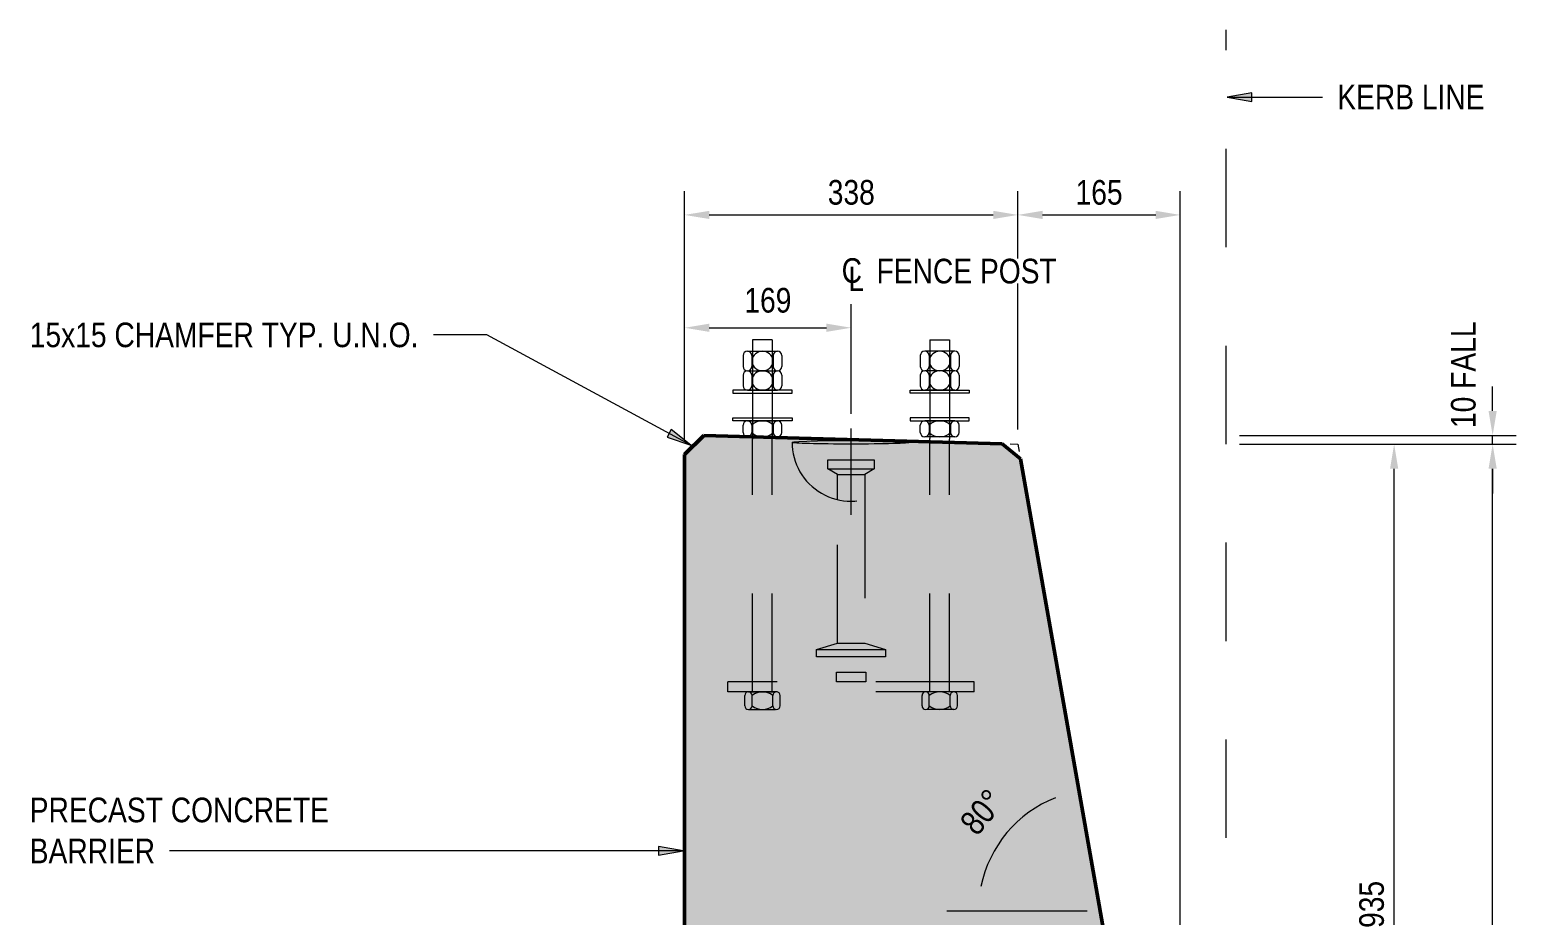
# Model space of a CAD drawing. Header units: metres. Extents: x 0.23 to 8.48, y 1.71 to 4.37.
# Drawn here: x 6.526 to 8.036, y 2.81 to 3.71 of the extents above; entities that cross this region are included whole.
import ezdxf

# ---------------------------------------------------------------- set-up
doc = ezdxf.new("R2010")
doc.units = ezdxf.units.M
doc.linetypes.add('JacobsDash', pattern=[0.0045000000000000005, 0.003, -0.0015])
doc.layers.get('Defpoints').update_dxf_attribs({"color": 41})
for name, color, linetype, lineweight in [('D-BDGE', 7, 'Continuous', 13), ('D-BDGE-LINE', 7, 'Continuous', 9), ('D-ENHA-GEN-LINE', 7, 'Continuous', 9), ('D-ENHA-TEXT', 7, 'Continuous', 9), ('D-ENHA-TEXT-DIMS', 7, 'Continuous', 9)]:
    doc.layers.add(name, color=color, linetype=linetype, lineweight=lineweight)
doc.styles.add('Arial Narrow_2', font='ARIALN.TTF', dxfattribs={"height": 0.025})
doc.styles.add('Arial Narrow_3', font='ARIALN.TTF', dxfattribs={"height": 0.0025})
doc.dimstyles.new('Dimension_Angle_T___º__', dxfattribs={"dimscale": 0.3048, "dimtxt": 0.02558577434045649, "dimasz": 0.08202099737532807, "dimexe": 0.07874015748031493, "dimexo": 0.05249343832020996, "dimgap": 0.06561679790026247, "dimtad": 1, "dimdec": 3, "dimlfac": 1000, "dimrnd": 0.001, "dimzin": 0, "dimdsep": 46, "dimtxsty": 'Arial Narrow_2', "dimsah": 1, "dimcen": 0.09, "dimadec": 0, "dimazin": 0, "dimtfac": 1, "dimtdec": 4, "dimtix": 1, "dimtmove": 0, "dimatfit": 3, "dimfxl": 1, "dimtvp": 1, "dimtolj": 1, "dimtzin": 0, "dimlwd": 18, "dimlwe": 18, "dimarcsym": 2})
doc.dimstyles.new('Dimension_Standard_O__mm_', dxfattribs={"dimscale": 0.3048, "dimtxt": 0.02558577434045649, "dimasz": 0.08202099737532807, "dimexe": 0.07874015748031493, "dimexo": 0.04921259842519685, "dimgap": 0.04921259842519685, "dimtad": 1, "dimdec": 0, "dimlfac": 1000, "dimzin": 0, "dimdsep": 46, "dimtxsty": 'Arial Narrow_2', "dimsah": 1, "dimcen": 0.09, "dimaunit": 1, "dimadec": 4, "dimazin": 0, "dimtfac": 1, "dimtdec": 4, "dimtix": 1, "dimtmove": 0, "dimatfit": 3, "dimfxl": 1, "dimtvp": 1, "dimtfill": 1, "dimtolj": 1, "dimtzin": 0, "dimlwd": 18, "dimlwe": 18, "dimarcsym": 2})
doc.dimstyles.new('Dimension_Standard_O__mm__1', dxfattribs={"dimscale": 0.3048, "dimtxt": 0.02558577434045649, "dimasz": 0.08202099737532807, "dimexe": 0.07874015748031493, "dimexo": 0.04921259842519685, "dimgap": 0.04921259842519685, "dimtad": 1, "dimdec": 0, "dimlfac": 1000, "dimzin": 0, "dimdsep": 46, "dimtxsty": 'Arial Narrow_2', "dimsah": 1, "dimcen": 0.09, "dimaunit": 1, "dimadec": 4, "dimazin": 0, "dimtfac": 1, "dimtdec": 4, "dimtix": 1, "dimtmove": 2, "dimatfit": 3, "dimfxl": 1, "dimtvp": 1, "dimtfill": 1, "dimtolj": 1, "dimtzin": 0, "dimlwd": 18, "dimlwe": 18, "dimarcsym": 2})
doc.dimstyles.new('Dimension_Standard_T__mm_', dxfattribs={"dimscale": 0.3048, "dimtxt": 0.02558577434045649, "dimasz": 0.08202099737532807, "dimexe": 0.07874015748031493, "dimexo": 0.04921259842519685, "dimgap": 0.03280839895013123, "dimtad": 1, "dimdec": 0, "dimlfac": 1000, "dimzin": 0, "dimdsep": 46, "dimtxsty": 'Arial Narrow_2', "dimsah": 1, "dimcen": 0.09, "dimaunit": 1, "dimadec": 4, "dimazin": 0, "dimtfac": 1, "dimtdec": 4, "dimtix": 1, "dimtmove": 0, "dimatfit": 3, "dimfxl": 1, "dimtvp": 1, "dimtolj": 1, "dimtzin": 0, "dimlwd": 18, "dimlwe": 18, "dimarcsym": 2})

# ---------------------------------------------------------------- blocks, each defined once
blk = doc.blocks.new('DIMBLOCK9-DRG-2871113 -  PRECAST BARRIER_MPB-02-B_CONCRETE SECTION')
at = {"layer": 'D-ENHA-TEXT-DIMS', "color": 0, "lineweight": 18, "transparency": 16777216}
for p, q in [((7.754601435831873, 3.289007250860306), (7.935723617261425, 3.289007250860306)), ((7.911723617261425, 2.379025894975971), (7.911723617261425, 3.264007250860306)), ((7.709616447967324, 2.354025894975971), (7.935723617261425, 2.354025894975971))]:
    blk.add_line(p, q, dxfattribs=at)
at = {"layer": 'D-ENHA-TEXT-DIMS', "color": 0, "transparency": 16777216}
for points in [[(7.907556950594759, 3.264007250860306), (7.915890283928092, 3.264007250860306), (7.911723617261425, 3.289007250860306)], [(7.907556950594759, 2.379025894975971), (7.915890283928092, 2.379025894975971), (7.911723617261425, 2.354025894975971)]]:
    blk.add_solid(points, dxfattribs=at)
at = {"layer": 'Defpoints', "color": 0, "transparency": 16777216}
for p in [(7.739601435831873, 3.289007250860306), (7.911723617261425, 3.289007250860306), (7.694616447967324, 2.354025894975971)]:
    blk.add_point(p, dxfattribs=at)
at = {"layer": 'D-ENHA-TEXT-DIMS', "color": 0, "lineweight": 18, "transparency": 16777216, "insert": (7.888959292568382, 2.821516572918136), "char_height": 0.025, "width": 0.0570197256730173, "attachment_point": 5, "rotation": 90, "style": 'Arial Narrow_2'}
blk.add_mtext('\\A1;935', dxfattribs=at)
blk = doc.blocks.new('DIMBLOCK10-DRG-2871113 -  PRECAST BARRIER_MPB-02-B_CONCRETE SECTION')
at = {"layer": 'D-ENHA-TEXT-DIMS', "color": 0, "lineweight": 18, "transparency": 16777216}
for p, q in [((7.191418050170508, 3.293369551465262), (7.191418050170508, 3.545809688691526)), ((7.529737850172884, 3.304007250860304), (7.529737850172884, 3.545809688691526)), ((7.216418050170509, 3.521809688691526), (7.504737850172884, 3.521809688691526))]:
    blk.add_line(p, q, dxfattribs=at)
at = {"layer": 'D-ENHA-TEXT-DIMS', "color": 0, "transparency": 16777216}
for points in [[(7.216418050170509, 3.525976355358193), (7.216418050170509, 3.517643022024859), (7.191418050170508, 3.521809688691526)], [(7.504737850172884, 3.525976355358193), (7.504737850172884, 3.517643022024859), (7.529737850172884, 3.521809688691526)]]:
    blk.add_solid(points, dxfattribs=at)
at = {"layer": 'Defpoints', "color": 0, "transparency": 16777216}
for p in [(7.529737850172884, 3.521809688691526), (7.191418050170508, 3.278369551465262), (7.529737850172884, 3.289007250860304)]:
    blk.add_point(p, dxfattribs=at)
at = {"layer": 'D-ENHA-TEXT-DIMS', "color": 0, "lineweight": 18, "transparency": 16777216, "insert": (7.360577950171696, 3.544574013384568), "char_height": 0.025, "width": 0.0570197256730173, "attachment_point": 5, "style": 'Arial Narrow_2'}
blk.add_mtext('\\A1;338', dxfattribs=at)
blk = doc.blocks.new('DIMBLOCK11-DRG-2871113 -  PRECAST BARRIER_MPB-02-B_CONCRETE SECTION')
at = {"layer": 'D-ENHA-TEXT-DIMS', "color": 0, "lineweight": 18, "transparency": 16777216}
for p, q in [((7.529737850172884, 3.304007250860304), (7.529737850172884, 3.545809688691526)), ((7.694619735427945, 2.400100323138305), (7.694619735427945, 3.545809688691526)), ((7.554737850172884, 3.521809688691526), (7.669619735427944, 3.521809688691526))]:
    blk.add_line(p, q, dxfattribs=at)
at = {"layer": 'D-ENHA-TEXT-DIMS', "color": 0, "transparency": 16777216}
for points in [[(7.554737850172884, 3.525976355358193), (7.554737850172884, 3.517643022024859), (7.529737850172884, 3.521809688691526)], [(7.669619735427944, 3.525976355358193), (7.669619735427944, 3.517643022024859), (7.694619735427945, 3.521809688691526)]]:
    blk.add_solid(points, dxfattribs=at)
at = {"layer": 'Defpoints', "color": 0, "transparency": 16777216}
for p in [(7.694619735427945, 3.521809688691526), (7.529737850172884, 3.289007250860304), (7.694619735427945, 2.385100323138305)]:
    blk.add_point(p, dxfattribs=at)
at = {"layer": 'D-ENHA-TEXT-DIMS', "color": 0, "lineweight": 18, "transparency": 16777216, "insert": (7.612178792800414, 3.544574013384568), "char_height": 0.025, "width": 0.0570197256730173, "attachment_point": 5, "style": 'Arial Narrow_2'}
blk.add_mtext('\\A1;165', dxfattribs=at)
blk = doc.blocks.new('DIMBLOCK12-DRG-2871113 -  PRECAST BARRIER_MPB-02-B_CONCRETE SECTION')
at = {"layer": 'D-ENHA-TEXT-DIMS', "color": 0, "lineweight": 18, "transparency": 16777216}
for p, q in [((7.754601435831873, 3.289007250860306), (8.035723617261423, 3.289007250860306)), ((8.011723617261424, 2.114007250860298), (8.011723617261424, 3.264007250860306)), ((7.756259735427941, 2.089007250860298), (8.035723617261423, 2.089007250860298))]:
    blk.add_line(p, q, dxfattribs=at)
at = {"layer": 'D-ENHA-TEXT-DIMS', "color": 0, "transparency": 16777216}
for points in [[(8.007556950594758, 3.264007250860306), (8.01589028392809, 3.264007250860306), (8.011723617261424, 3.289007250860306)], [(8.007556950594758, 2.114007250860298), (8.01589028392809, 2.114007250860298), (8.011723617261424, 2.089007250860298)]]:
    blk.add_solid(points, dxfattribs=at)
at = {"layer": 'Defpoints', "color": 0, "transparency": 16777216}
for p in [(7.739601435831873, 3.289007250860306), (8.011723617261424, 3.289007250860306), (7.741259735427941, 2.089007250860298)]:
    blk.add_point(p, dxfattribs=at)
at = {"layer": 'D-ENHA-TEXT-DIMS', "color": 0, "lineweight": 18, "transparency": 16777216, "insert": (7.98895929256838, 2.689007250860299), "char_height": 0.025, "width": 0.07602630089735642, "attachment_point": 5, "rotation": 90, "style": 'Arial Narrow_2'}
blk.add_mtext('\\A1;1200', dxfattribs=at)
blk = doc.blocks.new('DIMBLOCK14-DRG-2871113 -  PRECAST BARRIER_MPB-02-B_CONCRETE SECTION')
at = {"layer": 'D-ENHA-TEXT-DIMS', "color": 0, "lineweight": 18, "transparency": 16777216}
for p, q in [((7.586321224366106, 2.968198627736966), (7.596045522315455, 2.913049393568282)), ((7.457696304387326, 2.814909417255113), (7.513696304387325, 2.814909417255112))]:
    blk.add_line(p, q, dxfattribs=at)
blk.add_arc((7.613350248025556, 2.814909417255111), 0.1236539436382308, 111.6037169139448, 168.396283086055, dxfattribs=at)
at = {"layer": 'D-ENHA-TEXT-DIMS', "color": 0, "transparency": 16777216}
for points in [[(7.566688105945962, 2.933886198039626), (7.568957368092512, 2.925867788362223), (7.591877966051447, 2.936684779640575)], [(7.496368841195908, 2.839360150652072), (7.488078195942376, 2.840202555379345), (7.489696304387326, 2.814909417255112)]]:
    blk.add_solid(points, dxfattribs=at)
at = {"layer": 'Defpoints', "color": 0, "transparency": 16777216}
for p in [(7.583542853523435, 2.983955551785161), (7.539509233184054, 2.914095113322961), (7.441696304387325, 2.814909417255112), (7.613350248025556, 2.814909417255111)]:
    blk.add_point(p, dxfattribs=at)
at = {"layer": 'D-ENHA-TEXT-DIMS', "color": 0, "lineweight": 18, "transparency": 16777216, "insert": (7.493526902768091, 2.915453142067077), "char_height": 0.025, "width": 0.0545829852596405, "attachment_point": 5, "rotation": 50.000000000000064, "style": 'Arial Narrow_2'}
blk.add_mtext('\\A1;80°', dxfattribs=at)
blk = doc.blocks.new('DIMBLOCK15-DRG-2871113 -  PRECAST BARRIER_MPB-02-B_CONCRETE SECTION')
at = {"layer": 'D-ENHA-TEXT-DIMS', "color": 0, "lineweight": 18, "transparency": 16777216}
for p, q in [((8.011723617261424, 3.322685357926148), (8.011723617261424, 3.347685357926148)), ((7.754601435831873, 3.297685357926148), (8.035723617261423, 3.297685357926148)), ((8.011723617261424, 3.289007250860306), (8.011723617261424, 3.297685357926148)), ((7.754601435831873, 3.289007250860306), (8.035723617261423, 3.289007250860306)), ((8.011723617261424, 3.264007250860306), (8.011723617261424, 3.239007250860306))]:
    blk.add_line(p, q, dxfattribs=at)
at = {"layer": 'D-ENHA-TEXT-DIMS', "color": 0, "transparency": 16777216}
for points in [[(8.007556950594758, 3.322685357926148), (8.01589028392809, 3.322685357926148), (8.011723617261424, 3.297685357926148)], [(8.007556950594758, 3.264007250860306), (8.01589028392809, 3.264007250860306), (8.011723617261424, 3.289007250860306)]]:
    blk.add_solid(points, dxfattribs=at)
at = {"layer": 'Defpoints', "color": 0, "transparency": 16777216}
for p in [(7.739601435831873, 3.297685357926148), (8.011723617261424, 3.297685357926148), (7.739601435831873, 3.289007250860306)]:
    blk.add_point(p, dxfattribs=at)
at = {"layer": 'D-ENHA-TEXT-DIMS', "color": 0, "lineweight": 18, "transparency": 16777216, "insert": (7.969413396021285, 3.305343284707613), "char_height": 0.025, "width": 0.1296345899916462, "attachment_point": 1, "rotation": 89.99999999999991, "line_spacing_factor": 0.9746961653507233, "style": 'Arial Narrow_2', "bg_fill": 3, "box_fill_scale": 1.1, "bg_fill_color": 256, "bg_fill_true_color": 13158600, "bg_fill_transparency": 0}
blk.add_mtext('\\A1;10 FALL', dxfattribs=at)
blk = doc.blocks.new('SYM_ANO_Barrier_LiftingHook_CS - Barrier_LiftingHook-5691597-DRG-2871113 -  PRECAST BARRIER_MPB-02-B_CONCRETE SECTION')
at = {"layer": 'D-ENHA-GEN-LINE', "linetype": 'JacobsDash'}
for p, q in [((-0.003500309690159186, 0.02120277777777555), (0.003499690309840712, 0.02120277777777555)), ((-0.003500309690159186, 0.02046670935560924), (-0.003500309690159186, 0.02120277777777555)), ((0.003499690309840712, 0.02120277777777555), (0.003499690309840712, 0.02046670935560924)), ((0.003499690309840712, 0.02046670935561054), (-0.003500309690163432, 0.02046670935561054)), ((-0.001400309690159352, 0.01982467492454532), (-0.003500309690159189, 0.02046670935560924)), ((0.001399690309845143, 0.01982467492454662), (-0.001400309690159352, 0.01982467492454662)), ((-0.001400309690159352, 0.005237165916272176), (-0.001400309690159352, 0.01982467492454532)), ((0.003499690309840711, 0.02046670935560924), (0.001399690309840892, 0.01982467492454532)), ((0.001399690309840892, 0.01982467492454533), (0.001399690309840906, 0.005237149402329283)), ((-3.096901587356272e-07, 0.006784693707594565), (-3.096901587356272e-07, -0.001969845714563886)), ((-0.001400309690159352, 0.002676899408019202), (-0.001400309690159352, 0.005237165916272176)), ((0.001399690309840878, 0.005237149402329294), (0.001399690309840905, 0.002676899408019202)), ((-0.002350309690159203, 0.002128416652289006), (-0.001400309690159351, 0.002676899408019204)), ((0.002349690309838533, 0.002128416652290305), (-0.002350309690159202, 0.002128416652290305)), ((-0.002350309690159203, 0.00120277777777577), (-0.002350309690159203, 0.002128416652289006)), ((0.001399690309838654, 0.002676899408020502), (-0.001400309690157101, 0.002676899408020502)), ((0.001399690309840905, 0.002676899408019202), (0.00234969030983853, 0.002128416652290307)), ((0.002349690309840784, 0.002128416652289006), (0.002349690309841109, 0.00120277777777707)), ((0.002349690309841109, 0.00120277777777707), (-0.002350309690159202, 0.00120277777777577)), ((-0.005825960594715209, -0.0006371081662707314), (-0.006000309690159206, -0.0005972222222251211)), ((-0.005313045844078125, -0.0006746760842300627), (-0.005825960594715214, -0.0006371081662707309)), ((-0.004491374179183393, -0.0007077426652629613), (-0.005313045844077933, -0.0006746760842300689)), ((-0.003408698170548321, -0.0007343861998717282), (-0.004491374179185306, -0.0007077426652628809)), ((-0.002127939012445208, -0.0007530582626696955), (-0.003408698170564734, -0.0007343861998715137)), ((-0.0007235297717087187, -0.0007626737012388135), (-0.002127939012431997, -0.0007530582626700263)), ((0.0007229103913756694, -0.0007626737012389357), (-0.0007235297716908704, -0.0007626737012389357)), ((0.002127319632079683, -0.000753058262670262), (0.0007229103913510606, -0.000762673701239086)), ((0.003408078790218821, -0.0007343861998719226), (0.002127319632063511, -0.000753058262670626)), ((0.004490754798868225, -0.0007077426652628623), (0.00340807879022341, -0.0007343861998719016)), ((0.005312426463760563, -0.0006746760842300507), (0.004490754798870601, -0.0007077426652627585)), ((0.005825341214397408, -0.0006371081662707316), (0.005312426463760326, -0.0006746760842300611)), ((0.005999690309841106, -0.0005972222222250608), (0.005825341214397414, -0.0006371081662707314))]:
    blk.add_line(p, q, dxfattribs=at)
blk.add_arc((-3.44100176372919e-07, -0.0005971878122075771), 0.005999965590081505, 359.9996711569023, 180.0003285933472, dxfattribs=at)
for major_axis, ratio, start_param, end_param in [((0.006000000000000017, 0), 0.02776706724027967, 1.570796326794872, 3.136791718390918), ((0.005999999999999991, 0), 0.02776706724027981, 0, 1.570796326794872)]:
    blk.add_ellipse((-3.096901588845214e-07, -0.0005972222222229539), major_axis=major_axis, ratio=ratio, start_param=start_param, end_param=end_param, dxfattribs=at)
blk = doc.blocks.new('DIMBLOCK16-DRG-2871113 -  PRECAST BARRIER_MPB-02-B_CONCRETE SECTION')
at = {"layer": 'D-ENHA-TEXT-DIMS', "color": 0, "lineweight": 18, "transparency": 16777216}
for p, q in [((7.191418050170508, 3.293369551465262), (7.191418050170508, 3.431201322785551)), ((7.360418050170508, 3.319763315120353), (7.360418050170508, 3.431201322785551)), ((7.216418050170509, 3.407201322785551), (7.335418050170508, 3.407201322785551))]:
    blk.add_line(p, q, dxfattribs=at)
at = {"layer": 'D-ENHA-TEXT-DIMS', "color": 0, "transparency": 16777216}
for points in [[(7.216418050170509, 3.411367989452218), (7.216418050170509, 3.403034656118884), (7.191418050170508, 3.407201322785551)], [(7.335418050170508, 3.411367989452218), (7.335418050170508, 3.403034656118884), (7.360418050170508, 3.407201322785551)]]:
    blk.add_solid(points, dxfattribs=at)
at = {"layer": 'Defpoints', "color": 0, "transparency": 16777216}
for p in [(7.360418050170508, 3.407201322785551), (7.360418050170508, 3.304763315120353), (7.191418050170508, 3.278369551465262)]:
    blk.add_point(p, dxfattribs=at)
at = {"layer": 'D-ENHA-TEXT-DIMS', "color": 0, "lineweight": 18, "transparency": 16777216, "insert": (7.275918050170509, 3.434965647478593), "char_height": 0.025, "width": 0.0570197256730173, "attachment_point": 5, "style": 'Arial Narrow_2', "bg_fill": 3, "box_fill_scale": 1.1, "bg_fill_color": 256, "bg_fill_true_color": 13158600, "bg_fill_transparency": 0}
blk.add_mtext('\\A1;169', dxfattribs=at)
blk = doc.blocks.new('CS_Annot_Centreline Symbol2 - CS_Annot_Centreline Symbol-5797590-DRG-2871113 -  PRECAST BARRIER_MPB-02-B_CONCRETE SECTION')
at = {"layer": 'D-ENHA-GEN-LINE', "char_height": 0.0025, "attachment_point": 1, "style": 'Arial Narrow_3'}
for s, insert, width in [('C  ', (-0.001093037785933506, 0.004762522620760218), 0.00440928125), ('L', (-0.000410444531309655, 0.003917079901844562), 0.00192405)]:
    blk.add_mtext(s, dxfattribs=dict(at, insert=insert, width=width))

msp = doc.modelspace()

# ---------------------------------------------------------------- hatches: boundary and pattern name
at = {"layer": 'D-BDGE-LINE', "true_color": 0xffffff}
msp.add_hatch(color=7, dxfattribs=at).paths.add_polyline_path([(7.20871398326787, 2.019007250860301), (7.305135339505178, 2.019007250860301), (7.321418050170514, 2.03528996152564), (7.321418050170514, 2.244007250860303), (7.694616447967328, 2.354025894975972), (7.532398913176166, 3.274007250860307), (7.513749440481183, 3.289428219679694), (7.210733856631403, 3.29768535792615), (7.191418050170514, 3.278369551465266), (7.191418050170514, 2.036303183957657), (7.192431272602532, 2.03528996152564)])
at = {"layer": 'D-ENHA-TEXT'}
for points in [[(7.742090570531011, 3.64148393900892), (7.76709057053101, 3.637075764491208), (7.76709057053101, 3.645892113526632)], [(7.197760340860536, 3.288046209544354), (7.17785913702892, 3.303806098142662), (7.17366912711802, 3.296049047977749)], [(7.189790986394753, 2.875789482092902), (7.164790986394753, 2.880197656610613), (7.164790986394753, 2.87138130757519)]]:
    msp.add_hatch(color=256, dxfattribs=at).paths.add_polyline_path(points)

# ---------------------------------------------------------------- linework, layer by layer
at = {"layer": 'D-BDGE', "linetype": 'JacobsDash'}
msp.add_line((7.741259735427938, 2.089007250860298), (7.741259735427941, 3.709905606394797), dxfattribs=at)
at = {"layer": 'D-BDGE', "color": 252, "lineweight": 18, "true_color": 0x888888}
for p, q in [((7.255116050170506, 3.383312431927457), (7.285720050170512, 3.383312431927457)), ((7.280418050170507, 3.394990740977365), (7.260418050170511, 3.394990740977365)), ((7.260418050170511, 3.394990740977365), (7.260418050170511, 3.294117233759532)), ((7.280418050170507, 3.394990740977365), (7.280418050170507, 3.294662231356127)), ((7.46572005017051, 3.383312431927457), (7.435116050170504, 3.383312431927457)), ((7.440418050170509, 3.394990740977365), (7.460418050170505, 3.394990740977365)), ((7.440418050170509, 3.394990740977365), (7.440418050170509, 3.294662231356127)), ((7.460418050170505, 3.394990740977365), (7.460418050170505, 3.294117233759531)), ((7.250682050170511, 3.378878431927458), (7.250682050170511, 3.367946431927457)), ((7.259550050170506, 3.378878431927458), (7.259550050170506, 3.367946431927457)), ((7.25955005017051, 3.374410045269306), (7.25955005017051, 3.372414818585605)), ((7.281286050170512, 3.378878431927457), (7.281286050170512, 3.367946431927457)), ((7.281286050170507, 3.374410045269306), (7.281286050170507, 3.372414818585605)), ((7.290154050170507, 3.378878431927457), (7.290154050170507, 3.367946431927457)), ((7.430682050170509, 3.378878431927457), (7.430682050170509, 3.367946431927457)), ((7.439550050170504, 3.378878431927457), (7.439550050170504, 3.367946431927457)), ((7.439550050170508, 3.374410045269305), (7.439550050170508, 3.372414818585604)), ((7.46128605017051, 3.378878431927457), (7.46128605017051, 3.367946431927457)), ((7.461286050170506, 3.374410045269305), (7.461286050170506, 3.372414818585604)), ((7.470154050170505, 3.378878431927457), (7.470154050170505, 3.367946431927457)), ((7.250682050170511, 3.359078431927458), (7.250682050170511, 3.348146431927458)), ((7.255116050170506, 3.363512431927458), (7.285720050170512, 3.363512431927458)), ((7.255116050170506, 3.363512431927458), (7.285720050170512, 3.363512431927458)), ((7.255116050170506, 3.363512431927458), (7.285720050170512, 3.363512431927458)), ((7.259550050170506, 3.359078431927458), (7.259550050170506, 3.348146431927458)), ((7.25955005017051, 3.354610045269306), (7.25955005017051, 3.352614818585605)), ((7.281286050170512, 3.359078431927458), (7.281286050170512, 3.348146431927457)), ((7.281286050170507, 3.354610045269306), (7.281286050170507, 3.352614818585605)), ((7.290154050170507, 3.359078431927458), (7.290154050170507, 3.348146431927457)), ((7.430682050170509, 3.359078431927458), (7.430682050170509, 3.348146431927457)), ((7.46572005017051, 3.363512431927457), (7.435116050170504, 3.363512431927457)), ((7.46572005017051, 3.363512431927457), (7.435116050170504, 3.363512431927457)), ((7.46572005017051, 3.363512431927457), (7.435116050170504, 3.363512431927457)), ((7.439550050170504, 3.359078431927458), (7.439550050170504, 3.348146431927457)), ((7.439550050170508, 3.354610045269306), (7.439550050170508, 3.352614818585605)), ((7.46128605017051, 3.359078431927458), (7.46128605017051, 3.348146431927457)), ((7.461286050170506, 3.354610045269306), (7.461286050170506, 3.352614818585605)), ((7.470154050170505, 3.359078431927458), (7.470154050170505, 3.348146431927457)), ((7.300418050170508, 3.343712431927457), (7.240418050170508, 3.343712431927457)), ((7.240418050170508, 3.343712431927457), (7.240418050170508, 3.340712431927458)), ((7.240418050170508, 3.340712431927458), (7.300418050170508, 3.340712431927458)), ((7.255116050170506, 3.343712431927458), (7.285720050170512, 3.343712431927458)), ((7.255116050170506, 3.343712431927458), (7.285720050170512, 3.343712431927458)), ((7.300418050170508, 3.340712431927458), (7.300418050170508, 3.343712431927457)), ((7.420418050170507, 3.343712431927457), (7.480418050170508, 3.343712431927457)), ((7.420418050170507, 3.340712431927457), (7.420418050170507, 3.343712431927457)), ((7.480418050170508, 3.340712431927457), (7.420418050170507, 3.340712431927457)), ((7.46572005017051, 3.343712431927457), (7.435116050170504, 3.343712431927457)), ((7.46572005017051, 3.343712431927457), (7.435116050170504, 3.343712431927457)), ((7.480418050170508, 3.343712431927457), (7.480418050170508, 3.340712431927457)), ((7.240418050170508, 3.315712431927455), (7.300418050170508, 3.315712431927455)), ((7.240418050170508, 3.312712431927454), (7.240418050170508, 3.315712431927455)), ((7.300418050170508, 3.312712431927454), (7.240418050170508, 3.312712431927454)), ((7.250682050170511, 3.300765469622766), (7.250682050170511, 3.308278431927455)), ((7.255116050170506, 3.312712431927455), (7.285720050170512, 3.312712431927455)), ((7.255116050170506, 3.312712431927455), (7.285720050170512, 3.312712431927455)), ((7.25955005017051, 3.308278431927461), (7.25955005017051, 3.30076546962276)), ((7.281286050170507, 3.308278431927461), (7.281286050170507, 3.30076546962276)), ((7.290154050170507, 3.300765469622765), (7.290154050170507, 3.308278431927454)), ((7.300418050170508, 3.315712431927455), (7.300418050170508, 3.312712431927454)), ((7.420418050170507, 3.315712431927454), (7.420418050170507, 3.312712431927454)), ((7.480418050170508, 3.315712431927454), (7.420418050170507, 3.315712431927454)), ((7.420418050170507, 3.312712431927454), (7.480418050170508, 3.312712431927454)), ((7.430682050170509, 3.300765469622765), (7.430682050170509, 3.308278431927454)), ((7.46572005017051, 3.312712431927454), (7.435116050170504, 3.312712431927454)), ((7.46572005017051, 3.312712431927454), (7.435116050170504, 3.312712431927454)), ((7.439550050170508, 3.308278431927461), (7.439550050170508, 3.300765469622759)), ((7.461286050170506, 3.308278431927461), (7.461286050170506, 3.300765469622759)), ((7.470154050170505, 3.300765469622765), (7.470154050170505, 3.308278431927454)), ((7.480418050170508, 3.312712431927454), (7.480418050170508, 3.315712431927454)), ((7.255116050170506, 3.296331469622766), (7.285720050170512, 3.296331469622766)), ((7.255116050170506, 3.296331469622766), (7.285720050170512, 3.296331469622766)), ((7.255116050170506, 3.296331469622766), (7.285720050170512, 3.296331469622766)), ((7.46572005017051, 3.296331469622765), (7.435116050170504, 3.296331469622765)), ((7.46572005017051, 3.296331469622765), (7.435116050170504, 3.296331469622765)), ((7.46572005017051, 3.296331469622765), (7.435116050170504, 3.296331469622765)), ((7.252418050170503, 3.023150293681004), (7.252418050170503, 3.033760293681003)), ((7.259808050170504, 3.023150293681004), (7.259808050170504, 3.033760293681003)), ((7.281028050170511, 3.023150293681004), (7.281028050170511, 3.033760293681002)), ((7.288418050170512, 3.023150293681004), (7.288418050170512, 3.033760293681002)), ((7.432418050170503, 3.023150293681004), (7.432418050170503, 3.033760293681002)), ((7.439808050170504, 3.023150293681004), (7.439808050170504, 3.033760293681002)), ((7.46102805017051, 3.023150293681004), (7.46102805017051, 3.033760293681002)), ((7.468418050170511, 3.023150293681004), (7.468418050170511, 3.033760293681002)), ((7.256113050170503, 3.019455293681004), (7.283503050170509, 3.019455293681004)), ((7.464723050170511, 3.019455293681003), (7.437333050170506, 3.019455293681003))]:
    msp.add_line(p, q, dxfattribs=at)
at = {"layer": 'D-BDGE', "lineweight": 50}
for p, q in [((7.210733856631393, 3.297685357926146), (7.191418050170508, 3.278369551465262)), ((7.513749440481173, 3.28942821967969), (7.210733856631393, 3.297685357926146)), ((7.191418050170508, 3.278369551465262), (7.191418050170507, 2.036303183957656)), ((7.532398913176156, 3.274007250860303), (7.513749440481173, 3.28942821967969)), ((7.694616447967321, 2.35402589497597), (7.532398913176156, 3.274007250860304))]:
    msp.add_line(p, q, dxfattribs=at)
at = {"layer": 'D-BDGE', "color": 252, "linetype": 'JacobsDash', "lineweight": 18, "true_color": 0x888888}
for p, q in [((7.26041805017051, 3.037455293681003), (7.260418050170511, 3.294117233759532)), ((7.280418050170505, 3.037455293681003), (7.280418050170507, 3.294662231356127)), ((7.440418050170509, 3.037455293681003), (7.440418050170509, 3.294662231356127)), ((7.460418050170505, 3.037455293681003), (7.460418050170505, 3.294117233759531)), ((7.345418050170507, 3.047455293681003), (7.345418050170507, 3.057455293681003)), ((7.345418050170507, 3.057455293681003), (7.375418050170507, 3.057455293681003)), ((7.375418050170507, 3.057455293681003), (7.375418050170507, 3.047455293681003)), ((7.485418050170507, 3.047455293681003), (7.235418050170508, 3.047455293681003)), ((7.235418050170508, 3.037455293681003), (7.235418050170508, 3.047455293681003)), ((7.485418050170507, 3.037455293681003), (7.235418050170508, 3.037455293681003)), ((7.256113050170503, 3.037455293681003), (7.283503050170509, 3.037455293681003)), ((7.375418050170507, 3.047455293681003), (7.345418050170507, 3.047455293681003)), ((7.464723050170511, 3.037455293681003), (7.437333050170506, 3.037455293681003)), ((7.485418050170507, 3.037455293681003), (7.485418050170507, 3.047455293681003))]:
    msp.add_line(p, q, dxfattribs=at)
at = {"layer": 'D-BDGE', "lineweight": 9}
for p, q in [((7.521798879007163, 3.289223586870542), (7.529737850172884, 3.289007250860304)), ((7.529737850172884, 3.289007250860304), (7.531061181814561, 3.281524484398443))]:
    msp.add_line(p, q, dxfattribs=at)
at = {"layer": 'D-BDGE', "lineweight": 18}
msp.add_line((7.470005190595386, 2.814909417255112), (7.600005190595387, 2.814909417255111), dxfattribs=at)
at = {"layer": 'D-BDGE', "color": 252, "lineweight": 18, "true_color": 0x888888}
for centre, radius, start, end in [((7.255116050170506, 3.378878431927458), 0.004433999999999827, 0, 180), ((7.270418050170509, 3.372227431927456), 0.01108499999999948, 11.35561563579942, 168.6443843642006), ((7.285720050170512, 3.378878431927457), 0.004433999999999827, 0, 180), ((7.435116050170504, 3.378878431927457), 0.004433999999999827, 0, 180), ((7.450418050170507, 3.372227431927456), 0.01108500000000035, 11.35561563579723, 168.6443843642019), ((7.46572005017051, 3.378878431927457), 0.004433999999999827, 0, 180), ((7.255116050170506, 3.367946431927457), 0.004433999999999827, 180, 0), ((7.270418050170509, 3.374597431927455), 0.01108499999999948, 191.3556156357991, 348.6443843642002), ((7.285720050170512, 3.367946431927457), 0.004433999999999827, 180, 0), ((7.435116050170504, 3.367946431927457), 0.004433999999999827, 180, 0), ((7.450418050170507, 3.374597431927454), 0.01108499999999948, 191.3556156357991, 348.6443843642011), ((7.46572005017051, 3.367946431927457), 0.004433999999999827, 180, 0), ((7.255116050170506, 3.359078431927458), 0.004433999999999827, 0, 180), ((7.270418050170509, 3.352427431927457), 0.01108499999999948, 11.35561563579769, 168.6443843642023), ((7.270418050170509, 3.354797431927455), 0.01108499999999948, 191.3556156357973, 348.644384364202), ((7.285720050170512, 3.359078431927458), 0.004433999999999827, 0, 180), ((7.435116050170504, 3.359078431927458), 0.004433999999999827, 0, 180), ((7.450418050170507, 3.352427431927456), 0.01108500000000035, 11.35561563579939, 168.6443843641997), ((7.450418050170507, 3.354797431927454), 0.01108499999999948, 191.3556156357969, 348.6443843642033), ((7.46572005017051, 3.359078431927458), 0.004433999999999827, 0, 180), ((7.255116050170506, 3.348146431927458), 0.004433999999999827, 180, 0), ((7.285720050170512, 3.348146431927457), 0.004433999999999827, 180, 0), ((7.435116050170504, 3.348146431927457), 0.004433999999999827, 180, 0), ((7.46572005017051, 3.348146431927457), 0.004433999999999827, 180, 0), ((7.255116050170506, 3.308278431927455), 0.004434000000000362, 3.730154530420413e-11, 179.9999999999972), ((7.270418050170509, 3.297176371936462), 0.01553605999099279, 45.61038259849265, 134.3896174015051), ((7.285720050170512, 3.308278431927454), 0.004433999999999827, 0, 179.9999999999656), ((7.435116050170504, 3.308278431927454), 0.004433999999999827, 2.869241931856854e-11, 180), ((7.450418050170507, 3.297176371936461), 0.01553605999099279, 45.61038259849379, 134.3896174015074), ((7.46572005017051, 3.308278431927454), 0.004433999999999827, 0, 179.9999999999656), ((7.255116050170506, 3.300765469622766), 0.004433999999999827, 180, 359.9999999999652), ((7.270418050170509, 3.311867529613759), 0.01553605999099279, 225.610382598494, 314.3896174015064), ((7.285720050170512, 3.300765469622765), 0.004434000000000545, 180.0000000000172, 359.9999999999939), ((7.435116050170504, 3.300765469622765), 0.004433999999999735, 180.0000000000029, 359.9999999999738), ((7.450418050170507, 3.311867529613759), 0.01553605999099279, 225.6103825984929, 314.3896174015053), ((7.46572005017051, 3.300765469622765), 0.004433999999999827, 180.000000000034, 0), ((7.256113050170503, 3.033760293681003), 0.003695000000000448, 0, 180), ((7.270418050170508, 3.020374762557855), 0.01708053112314864, 51.59800531939098, 128.4019946806104), ((7.284723050170512, 3.033760293681002), 0.003695000000000448, 0, 180), ((7.436113050170503, 3.033760293681002), 0.003695000000000448, 0, 180), ((7.450418050170507, 3.020374762557855), 0.01708053112314795, 51.59800531939077, 128.4019946806102), ((7.464723050170511, 3.033760293681002), 0.003695000000000448, 0, 180), ((7.256113050170503, 3.023150293681004), 0.003695000000000448, 180, 0), ((7.270418050170508, 3.036535824804151), 0.01708053112314864, 231.5980053193892, 308.4019946806087), ((7.284723050170512, 3.023150293681004), 0.003695000000000448, 180, 0), ((7.436113050170503, 3.023150293681004), 0.003695000000000448, 180, 0), ((7.450418050170507, 3.036535824804151), 0.01708053112314795, 231.5980053193894, 308.401994680608), ((7.464723050170511, 3.023150293681004), 0.003695000000000448, 180, 0)]:
    msp.add_arc(centre, radius, start, end, dxfattribs=at)
at = {"layer": 'D-ENHA-TEXT'}
for p, q in [((7.76709057053101, 3.645892113526632), (7.742090570531011, 3.64148393900892)), ((7.742090570531011, 3.64148393900892), (7.76709057053101, 3.637075764491208)), ((7.742090570531011, 3.64148393900892), (7.838960500529502, 3.641483939008919)), ((7.76709057053101, 3.637075764491208), (7.76709057053101, 3.645892113526632)), ((6.990529146905341, 3.399983187913713), (6.936377638390634, 3.399983187913713)), ((7.197760340860536, 3.288046209544354), (6.990529146905341, 3.399983187913713)), ((7.17785913702892, 3.303806098142662), (7.17366912711802, 3.296049047977749)), ((7.17366912711802, 3.296049047977749), (7.197760340860536, 3.288046209544354)), ((7.197760340860536, 3.288046209544354), (7.17785913702892, 3.303806098142662)), ((6.853606193482583, 2.875789482092902), (6.668487013390633, 2.875789482092902)), ((7.189790986394753, 2.875789482092902), (6.853606193482583, 2.875789482092902)), ((7.189790986394753, 2.875789482092902), (7.164790986394753, 2.880197656610613)), ((7.164790986394753, 2.880197656610613), (7.164790986394753, 2.87138130757519)), ((7.164790986394753, 2.87138130757519), (7.189790986394753, 2.875789482092902))]:
    msp.add_line(p, q, dxfattribs=at)

# ---------------------------------------------------------------- block references
at = {"layer": 'D-ENHA-GEN-LINE', "xscale": 10, "yscale": 10, "zscale": 10, "rotation": 180}
msp.add_blockref('SYM_ANO_Barrier_LiftingHook_CS - Barrier_LiftingHook-5691597-DRG-2871113 -  PRECAST BARRIER_MPB-02-B_CONCRETE SECTION', (7.360418050170508, 3.285064857974715), dxfattribs=at)

# ---------------------------------------------------------------- texts
at = {"layer": 'D-ENHA-TEXT', "char_height": 0.025, "attachment_point": 1, "style": 'Arial Narrow_2', "bg_fill": 3, "box_fill_scale": 1, "bg_fill_color": 256, "bg_fill_true_color": 13158600, "bg_fill_transparency": 0}
for s, insert in [('KERB LINE', (7.8539605005295, 3.653983939008919)), ('PRECAST CONCRETE ', (6.526487013390632, 2.929961357092902)), ('BARRIER', (6.526487013390632, 2.888289482092901))]:
    msp.add_mtext(s, dxfattribs=dict(at, insert=insert))
at = {"layer": 'D-ENHA-TEXT', "insert": (6.526487013390632, 3.412483187913713), "char_height": 0.025, "attachment_point": 1, "style": 'Arial Narrow_2', "bg_fill": 3, "box_fill_scale": 1, "bg_fill_color": 256, "bg_fill_transparency": 0}
msp.add_mtext('15x15 CHAMFER TYP. U.N.O.', dxfattribs=at)

# ---------------------------------------------------------------- dimensions: what is measured, and where the dimension line sits
at = {"layer": 'D-ENHA-TEXT-DIMS', "lineweight": 18}
for base, p1, p2, override, picture, middle in [((7.529737850172884, 3.521809688691526), (7.191418050170508, 3.278369551465262), (7.529737850172884, 3.289007250860304), {"dimpost": '<>', "dimfxl": 0.3384869978626458}, 'DIMBLOCK10-DRG-2871113 -  PRECAST BARRIER_MPB-02-B_CONCRETE SECTION', (7.360577950171696, 3.544574013384568)), ((7.694619735427945, 3.521809688691526), (7.529737850172884, 3.289007250860304), (7.694619735427945, 2.385100323138305), {"dimpost": '<>', "dimfxl": 0.9188219468803985}, 'DIMBLOCK11-DRG-2871113 -  PRECAST BARRIER_MPB-02-B_CONCRETE SECTION', (7.612178792800414, 3.544574013384568))]:
    dim = msp.add_linear_dim(base=base, p1=p1, p2=p2, dimstyle='Dimension_Standard_T__mm_', override=override, dxfattribs=at)
    dim.commit()
    dim.dimension.update_dxf_attribs({"geometry": picture, "text_midpoint": middle})
for base, p1, override, picture, middle in [((7.911723617261425, 3.289007250860306), (7.694616447967321, 2.35402589497597), {"dimpost": '<>', "dimfxl": 0.9360629172146926}, 'DIMBLOCK9-DRG-2871113 -  PRECAST BARRIER_MPB-02-B_CONCRETE SECTION', (7.888959292568382, 2.821516572918136)), ((8.011723617261424, 3.289007250860306), (7.741259735427938, 2.089007250860297), {"dimpost": '<>', "dimfxl": 1.200001145815105}, 'DIMBLOCK12-DRG-2871113 -  PRECAST BARRIER_MPB-02-B_CONCRETE SECTION', (7.98895929256838, 2.689007250860299))]:
    dim = msp.add_linear_dim(base=base, p1=p1, p2=(7.73960143583187, 3.289007250860304), angle=89.99999999999991, dimstyle='Dimension_Standard_T__mm_', override=override, dxfattribs=at)
    dim.commit()
    dim.dimension.update_dxf_attribs({"geometry": picture, "text_midpoint": middle})
dim = msp.add_angular_dim_3p(base=(7.539509233184054, 2.914095113322961), center=(7.613350248025556, 2.814909417255111), p1=(7.583542853523435, 2.983955551785162), p2=(7.441696304387325, 2.814909417255112), dimstyle='Dimension_Angle_T___º__', override={"dimpost": '<>', "dimfxl": 0.2206740562489719}, dxfattribs=at)
dim.commit()
dim.dimension.update_dxf_attribs({"geometry": 'DIMBLOCK14-DRG-2871113 -  PRECAST BARRIER_MPB-02-B_CONCRETE SECTION', "text_midpoint": (7.493526902768091, 2.915453142067078)})

# ---------------------------------------------------------------- next in the draw order: texts
at = {"layer": 'D-ENHA-GEN-LINE', "insert": (7.386226669338233, 3.47726967602884), "char_height": 0.025, "attachment_point": 1, "style": 'Arial Narrow_2', "bg_fill": 3, "box_fill_scale": 1, "bg_fill_color": 256, "bg_fill_true_color": 13158600, "bg_fill_transparency": 0}
msp.add_mtext('FENCE POST', dxfattribs=at)

# ---------------------------------------------------------------- next in the draw order: dimensions: what is measured, and where the dimension line sits
at = {"layer": 'D-ENHA-TEXT-DIMS', "lineweight": 18}
dim = msp.add_linear_dim(base=(7.360418050170508, 3.407201322785551), p1=(7.191418050170508, 3.278369551465262), p2=(7.360418050170508, 3.304763315120353), dimstyle='Dimension_Standard_O__mm_', override={"dimpost": '<>', "dimfxl": 0.1710486210405704}, dxfattribs=at)
dim.commit()
dim.dimension.update_dxf_attribs({"geometry": 'DIMBLOCK16-DRG-2871113 -  PRECAST BARRIER_MPB-02-B_CONCRETE SECTION', "text_midpoint": (7.275918050170509, 3.434965647478593)})
dim = msp.add_linear_dim(base=(8.011723617261424, 3.297685357926148), p1=(7.73960143583187, 3.289007250860304), p2=(7.73960143583187, 3.297685357926146), angle=89.99999999999991, text='10 FALL', dimstyle='Dimension_Standard_O__mm__1', override={"dimpost": '<>', "dimfxl": 0.0086781070658426}, dxfattribs=at)
dim.commit()
dim.dimension.update_dxf_attribs({"geometry": 'DIMBLOCK15-DRG-2871113 -  PRECAST BARRIER_MPB-02-B_CONCRETE SECTION', "text_midpoint": (7.986080062687952, 3.370160579703436), "dimtype": 160, "text_rotation": 89.99999999999991})

# ---------------------------------------------------------------- next in the draw order: block references
at = {"layer": 'D-ENHA-GEN-LINE', "xscale": 10, "yscale": 10, "zscale": 10}
msp.add_blockref('CS_Annot_Centreline Symbol2 - CS_Annot_Centreline Symbol-5797590-DRG-2871113 -  PRECAST BARRIER_MPB-02-B_CONCRETE SECTION', (7.361724846979752, 3.4302054699971), dxfattribs=at)

doc.saveas('drawing.dxf')
